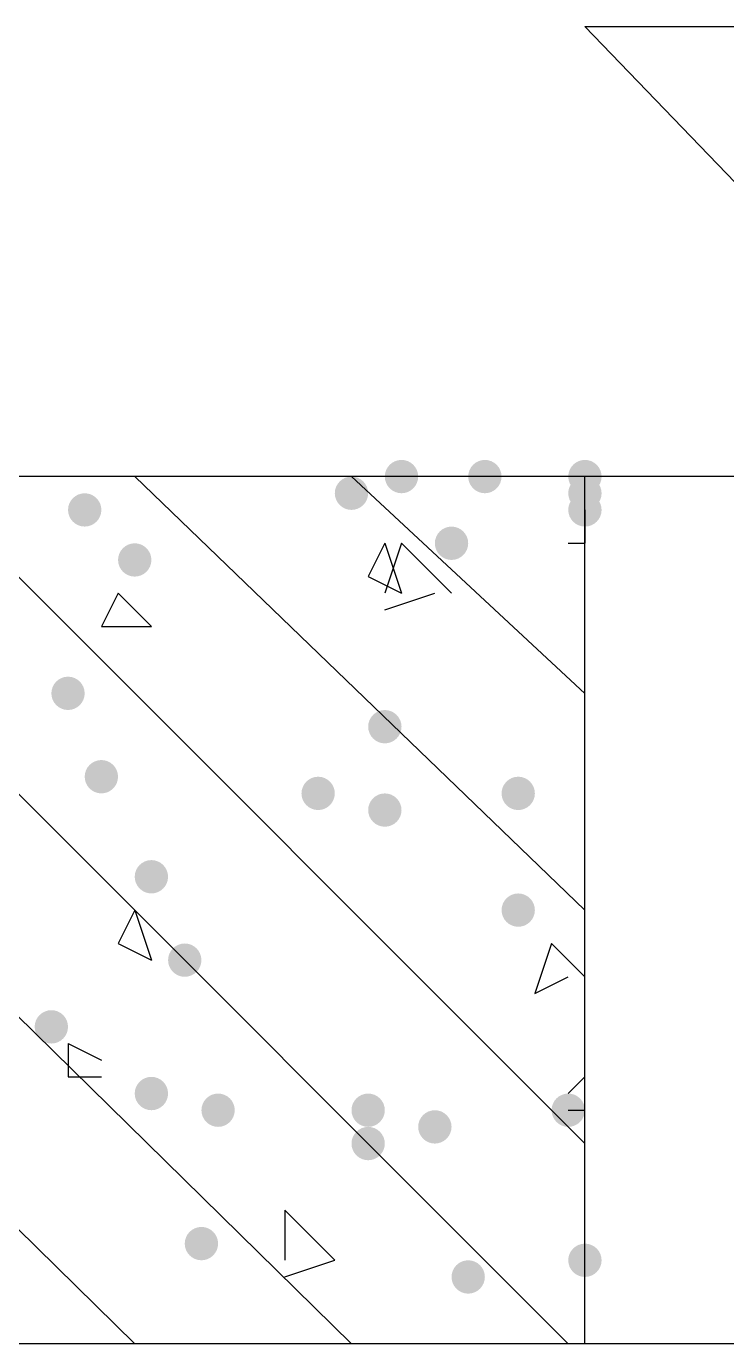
# Model space of a CAD drawing. Header units: inches. Extents: x 11 to 286, y 6 to 196.
# Drawn here: x 110.144 to 111.922, y 91.75 to 95.095 of the extents above; entities that cross this region are included whole.
import ezdxf

# ---------------------------------------------------------------- set-up
doc = ezdxf.new("R2010")
doc.units = ezdxf.units.IN
doc.header["$MEASUREMENT"] = 0
doc.layers.add('PDF_几何图形', color=7, linetype='Continuous')
doc.layers.add('PDF_实体填充', color=7, linetype='Continuous', true_color=0xffffff)

msp = doc.modelspace()

# ---------------------------------------------------------------- hatches: boundary and pattern name
at = {"layer": 'PDF_实体填充', "transparency": 33554559}
h = msp.add_hatch(color=7, dxfattribs=at)
edge = h.paths.add_edge_path(flags=0)
edge.add_spline(control_points=[(111.1391, 93.9518), (111.1391, 93.9285), (111.1201, 93.9094), (111.0968, 93.9094)], knot_values=[0, 0, 0, 0, 1, 1, 1, 1], degree=3, periodic=0)
edge.add_spline(control_points=[(111.0968, 93.9094), (111.0735, 93.9094), (111.0544, 93.9285), (111.0544, 93.9518)], knot_values=[0, 0, 0, 0, 1, 1, 1, 1], degree=3, periodic=0)
edge.add_line((111.0544, 93.9518), (111.0544, 93.9518))
edge.add_spline(control_points=[(111.0544, 93.9518), (111.0544, 93.9751), (111.0735, 93.9941), (111.0968, 93.9941)], knot_values=[0, 0, 0, 0, 1, 1, 1, 1], degree=3, periodic=0)
edge.add_spline(control_points=[(111.0968, 93.9941), (111.1201, 93.9941), (111.1391, 93.9751), (111.1391, 93.9518)], knot_values=[0, 0, 0, 0, 1, 1, 1, 1], degree=3, periodic=0)
edge.add_line((111.1391, 93.9518), (111.1391, 93.9518))
edge.add_line((111.1391, 93.9518), (111.1391, 93.9518))
h = msp.add_hatch(color=7, dxfattribs=at)
edge = h.paths.add_edge_path(flags=0)
edge.add_spline(control_points=[(111.3508, 93.9518), (111.3508, 93.9285), (111.3317, 93.9094), (111.3084, 93.9094)], knot_values=[0, 0, 0, 0, 1, 1, 1, 1], degree=3, periodic=0)
edge.add_spline(control_points=[(111.3084, 93.9094), (111.2852, 93.9094), (111.2661, 93.9285), (111.2661, 93.9518)], knot_values=[0, 0, 0, 0, 1, 1, 1, 1], degree=3, periodic=0)
edge.add_line((111.2661, 93.9518), (111.2661, 93.9518))
edge.add_spline(control_points=[(111.2661, 93.9518), (111.2661, 93.9751), (111.2852, 93.9941), (111.3084, 93.9941)], knot_values=[0, 0, 0, 0, 1, 1, 1, 1], degree=3, periodic=0)
edge.add_spline(control_points=[(111.3084, 93.9941), (111.3317, 93.9941), (111.3508, 93.9751), (111.3508, 93.9518)], knot_values=[0, 0, 0, 0, 1, 1, 1, 1], degree=3, periodic=0)
edge.add_line((111.3508, 93.9518), (111.3508, 93.9518))
edge.add_line((111.3508, 93.9518), (111.3508, 93.9518))
h = msp.add_hatch(color=7, dxfattribs=at)
edge = h.paths.add_edge_path(flags=0)
edge.add_spline(control_points=[(111.6048, 93.9518), (111.6048, 93.9285), (111.5857, 93.9094), (111.5624, 93.9094)], knot_values=[0, 0, 0, 0, 1, 1, 1, 1], degree=3, periodic=0)
edge.add_spline(control_points=[(111.5624, 93.9094), (111.5392, 93.9094), (111.5201, 93.9285), (111.5201, 93.9518)], knot_values=[0, 0, 0, 0, 1, 1, 1, 1], degree=3, periodic=0)
edge.add_line((111.5201, 93.9518), (111.5201, 93.9518))
edge.add_spline(control_points=[(111.5201, 93.9518), (111.5201, 93.9751), (111.5392, 93.9941), (111.5624, 93.9941)], knot_values=[0, 0, 0, 0, 1, 1, 1, 1], degree=3, periodic=0)
edge.add_spline(control_points=[(111.5624, 93.9941), (111.5857, 93.9941), (111.6048, 93.9751), (111.6048, 93.9518)], knot_values=[0, 0, 0, 0, 1, 1, 1, 1], degree=3, periodic=0)
edge.add_line((111.6048, 93.9518), (111.6048, 93.9518))
edge.add_line((111.6048, 93.9518), (111.6048, 93.9518))
h = msp.add_hatch(color=7, dxfattribs=at)
edge = h.paths.add_edge_path(flags=0)
edge.add_spline(control_points=[(111.0121, 93.9094), (111.0121, 93.8862), (110.9931, 93.8671), (110.9698, 93.8671)], knot_values=[0, 0, 0, 0, 1, 1, 1, 1], degree=3, periodic=0)
edge.add_spline(control_points=[(110.9698, 93.8671), (110.9465, 93.8671), (110.9274, 93.8862), (110.9274, 93.9094)], knot_values=[0, 0, 0, 0, 1, 1, 1, 1], degree=3, periodic=0)
edge.add_line((110.9274, 93.9094), (110.9274, 93.9094))
edge.add_spline(control_points=[(110.9274, 93.9094), (110.9274, 93.9327), (110.9465, 93.9518), (110.9698, 93.9518)], knot_values=[0, 0, 0, 0, 1, 1, 1, 1], degree=3, periodic=0)
edge.add_spline(control_points=[(110.9698, 93.9518), (110.9931, 93.9518), (111.0121, 93.9327), (111.0121, 93.9094)], knot_values=[0, 0, 0, 0, 1, 1, 1, 1], degree=3, periodic=0)
edge.add_line((111.0121, 93.9094), (111.0121, 93.9094))
edge.add_line((111.0121, 93.9094), (111.0121, 93.9094))
h = msp.add_hatch(color=7, dxfattribs=at)
edge = h.paths.add_edge_path(flags=0)
edge.add_spline(control_points=[(111.6048, 93.9094), (111.6048, 93.8862), (111.5857, 93.8671), (111.5624, 93.8671)], knot_values=[0, 0, 0, 0, 1, 1, 1, 1], degree=3, periodic=0)
edge.add_spline(control_points=[(111.5624, 93.8671), (111.5392, 93.8671), (111.5201, 93.8862), (111.5201, 93.9094)], knot_values=[0, 0, 0, 0, 1, 1, 1, 1], degree=3, periodic=0)
edge.add_line((111.5201, 93.9094), (111.5201, 93.9094))
edge.add_spline(control_points=[(111.5201, 93.9094), (111.5201, 93.9327), (111.5392, 93.9518), (111.5624, 93.9518)], knot_values=[0, 0, 0, 0, 1, 1, 1, 1], degree=3, periodic=0)
edge.add_spline(control_points=[(111.5624, 93.9518), (111.5857, 93.9518), (111.6048, 93.9327), (111.6048, 93.9094)], knot_values=[0, 0, 0, 0, 1, 1, 1, 1], degree=3, periodic=0)
edge.add_line((111.6048, 93.9094), (111.6048, 93.9094))
edge.add_line((111.6048, 93.9094), (111.6048, 93.9094))
h = msp.add_hatch(color=7, dxfattribs=at)
edge = h.paths.add_edge_path(flags=0)
edge.add_spline(control_points=[(110.3348, 93.8671), (110.3348, 93.8438), (110.3157, 93.8248), (110.2924, 93.8248)], knot_values=[0, 0, 0, 0, 1, 1, 1, 1], degree=3, periodic=0)
edge.add_spline(control_points=[(110.2924, 93.8248), (110.2692, 93.8248), (110.2501, 93.8438), (110.2501, 93.8671)], knot_values=[0, 0, 0, 0, 1, 1, 1, 1], degree=3, periodic=0)
edge.add_line((110.2501, 93.8671), (110.2501, 93.8671))
edge.add_spline(control_points=[(110.2501, 93.8671), (110.2501, 93.8904), (110.2692, 93.9094), (110.2924, 93.9094)], knot_values=[0, 0, 0, 0, 1, 1, 1, 1], degree=3, periodic=0)
edge.add_spline(control_points=[(110.2924, 93.9094), (110.3157, 93.9094), (110.3348, 93.8904), (110.3348, 93.8671)], knot_values=[0, 0, 0, 0, 1, 1, 1, 1], degree=3, periodic=0)
edge.add_line((110.3348, 93.8671), (110.3348, 93.8671))
edge.add_line((110.3348, 93.8671), (110.3348, 93.8671))
h = msp.add_hatch(color=7, dxfattribs=at)
edge = h.paths.add_edge_path(flags=0)
edge.add_spline(control_points=[(111.6048, 93.8671), (111.6048, 93.8438), (111.5857, 93.8248), (111.5624, 93.8248)], knot_values=[0, 0, 0, 0, 1, 1, 1, 1], degree=3, periodic=0)
edge.add_spline(control_points=[(111.5624, 93.8248), (111.5392, 93.8248), (111.5201, 93.8438), (111.5201, 93.8671)], knot_values=[0, 0, 0, 0, 1, 1, 1, 1], degree=3, periodic=0)
edge.add_line((111.5201, 93.8671), (111.5201, 93.8671))
edge.add_spline(control_points=[(111.5201, 93.8671), (111.5201, 93.8904), (111.5392, 93.9094), (111.5624, 93.9094)], knot_values=[0, 0, 0, 0, 1, 1, 1, 1], degree=3, periodic=0)
edge.add_spline(control_points=[(111.5624, 93.9094), (111.5857, 93.9094), (111.6048, 93.8904), (111.6048, 93.8671)], knot_values=[0, 0, 0, 0, 1, 1, 1, 1], degree=3, periodic=0)
edge.add_line((111.6048, 93.8671), (111.6048, 93.8671))
edge.add_line((111.6048, 93.8671), (111.6048, 93.8671))
h = msp.add_hatch(color=7, dxfattribs=at)
edge = h.paths.add_edge_path(flags=0)
edge.add_spline(control_points=[(111.2661, 93.7824), (111.2661, 93.7592), (111.2471, 93.7401), (111.2238, 93.7401)], knot_values=[0, 0, 0, 0, 1, 1, 1, 1], degree=3, periodic=0)
edge.add_spline(control_points=[(111.2238, 93.7401), (111.2005, 93.7401), (111.1814, 93.7592), (111.1814, 93.7824)], knot_values=[0, 0, 0, 0, 1, 1, 1, 1], degree=3, periodic=0)
edge.add_line((111.1814, 93.7824), (111.1814, 93.7824))
edge.add_spline(control_points=[(111.1814, 93.7824), (111.1814, 93.8057), (111.2005, 93.8248), (111.2238, 93.8248)], knot_values=[0, 0, 0, 0, 1, 1, 1, 1], degree=3, periodic=0)
edge.add_spline(control_points=[(111.2238, 93.8248), (111.2471, 93.8248), (111.2661, 93.8057), (111.2661, 93.7824)], knot_values=[0, 0, 0, 0, 1, 1, 1, 1], degree=3, periodic=0)
edge.add_line((111.2661, 93.7824), (111.2661, 93.7824))
edge.add_line((111.2661, 93.7824), (111.2661, 93.7824))
h = msp.add_hatch(color=7, dxfattribs=at)
edge = h.paths.add_edge_path(flags=0)
edge.add_spline(control_points=[(110.4618, 93.7401), (110.4618, 93.7168), (110.4427, 93.6978), (110.4194, 93.6978)], knot_values=[0, 0, 0, 0, 1, 1, 1, 1], degree=3, periodic=0)
edge.add_spline(control_points=[(110.4194, 93.6978), (110.3962, 93.6978), (110.3771, 93.7168), (110.3771, 93.7401)], knot_values=[0, 0, 0, 0, 1, 1, 1, 1], degree=3, periodic=0)
edge.add_line((110.3771, 93.7401), (110.3771, 93.7401))
edge.add_spline(control_points=[(110.3771, 93.7401), (110.3771, 93.7634), (110.3962, 93.7824), (110.4194, 93.7824)], knot_values=[0, 0, 0, 0, 1, 1, 1, 1], degree=3, periodic=0)
edge.add_spline(control_points=[(110.4194, 93.7824), (110.4427, 93.7824), (110.4618, 93.7634), (110.4618, 93.7401)], knot_values=[0, 0, 0, 0, 1, 1, 1, 1], degree=3, periodic=0)
edge.add_line((110.4618, 93.7401), (110.4618, 93.7401))
edge.add_line((110.4618, 93.7401), (110.4618, 93.7401))
h = msp.add_hatch(color=7, dxfattribs=at)
edge = h.paths.add_edge_path(flags=0)
edge.add_spline(control_points=[(110.2924, 93.4014), (110.2924, 93.3782), (110.2734, 93.3591), (110.2501, 93.3591)], knot_values=[0, 0, 0, 0, 1, 1, 1, 1], degree=3, periodic=0)
edge.add_spline(control_points=[(110.2501, 93.3591), (110.2268, 93.3591), (110.2078, 93.3782), (110.2078, 93.4014)], knot_values=[0, 0, 0, 0, 1, 1, 1, 1], degree=3, periodic=0)
edge.add_line((110.2078, 93.4014), (110.2078, 93.4014))
edge.add_spline(control_points=[(110.2078, 93.4014), (110.2078, 93.4247), (110.2268, 93.4438), (110.2501, 93.4438)], knot_values=[0, 0, 0, 0, 1, 1, 1, 1], degree=3, periodic=0)
edge.add_spline(control_points=[(110.2501, 93.4438), (110.2734, 93.4438), (110.2924, 93.4247), (110.2924, 93.4014)], knot_values=[0, 0, 0, 0, 1, 1, 1, 1], degree=3, periodic=0)
edge.add_line((110.2924, 93.4014), (110.2924, 93.4014))
edge.add_line((110.2924, 93.4014), (110.2924, 93.4014))
h = msp.add_hatch(color=7, dxfattribs=at)
edge = h.paths.add_edge_path(flags=0)
edge.add_spline(control_points=[(111.0968, 93.3168), (111.0968, 93.2935), (111.0777, 93.2744), (111.0544, 93.2744)], knot_values=[0, 0, 0, 0, 1, 1, 1, 1], degree=3, periodic=0)
edge.add_spline(control_points=[(111.0544, 93.2744), (111.0312, 93.2744), (111.0121, 93.2935), (111.0121, 93.3168)], knot_values=[0, 0, 0, 0, 1, 1, 1, 1], degree=3, periodic=0)
edge.add_line((111.0121, 93.3168), (111.0121, 93.3168))
edge.add_spline(control_points=[(111.0121, 93.3168), (111.0121, 93.3401), (111.0312, 93.3591), (111.0544, 93.3591)], knot_values=[0, 0, 0, 0, 1, 1, 1, 1], degree=3, periodic=0)
edge.add_spline(control_points=[(111.0544, 93.3591), (111.0777, 93.3591), (111.0968, 93.3401), (111.0968, 93.3168)], knot_values=[0, 0, 0, 0, 1, 1, 1, 1], degree=3, periodic=0)
edge.add_line((111.0968, 93.3168), (111.0968, 93.3168))
edge.add_line((111.0968, 93.3168), (111.0968, 93.3168))
h = msp.add_hatch(color=7, dxfattribs=at)
edge = h.paths.add_edge_path(flags=0)
edge.add_spline(control_points=[(110.3771, 93.1898), (110.3771, 93.1665), (110.3581, 93.1474), (110.3348, 93.1474)], knot_values=[0, 0, 0, 0, 1, 1, 1, 1], degree=3, periodic=0)
edge.add_spline(control_points=[(110.3348, 93.1474), (110.3115, 93.1474), (110.2924, 93.1665), (110.2924, 93.1898)], knot_values=[0, 0, 0, 0, 1, 1, 1, 1], degree=3, periodic=0)
edge.add_line((110.2924, 93.1898), (110.2924, 93.1898))
edge.add_spline(control_points=[(110.2924, 93.1898), (110.2924, 93.2131), (110.3115, 93.2321), (110.3348, 93.2321)], knot_values=[0, 0, 0, 0, 1, 1, 1, 1], degree=3, periodic=0)
edge.add_spline(control_points=[(110.3348, 93.2321), (110.3581, 93.2321), (110.3771, 93.2131), (110.3771, 93.1898)], knot_values=[0, 0, 0, 0, 1, 1, 1, 1], degree=3, periodic=0)
edge.add_line((110.3771, 93.1898), (110.3771, 93.1898))
edge.add_line((110.3771, 93.1898), (110.3771, 93.1898))
h = msp.add_hatch(color=7, dxfattribs=at)
edge = h.paths.add_edge_path(flags=0)
edge.add_spline(control_points=[(110.9274, 93.1474), (110.9274, 93.1242), (110.9084, 93.1051), (110.8851, 93.1051)], knot_values=[0, 0, 0, 0, 1, 1, 1, 1], degree=3, periodic=0)
edge.add_spline(control_points=[(110.8851, 93.1051), (110.8618, 93.1051), (110.8428, 93.1242), (110.8428, 93.1474)], knot_values=[0, 0, 0, 0, 1, 1, 1, 1], degree=3, periodic=0)
edge.add_line((110.8428, 93.1474), (110.8428, 93.1474))
edge.add_spline(control_points=[(110.8428, 93.1474), (110.8428, 93.1707), (110.8618, 93.1898), (110.8851, 93.1898)], knot_values=[0, 0, 0, 0, 1, 1, 1, 1], degree=3, periodic=0)
edge.add_spline(control_points=[(110.8851, 93.1898), (110.9084, 93.1898), (110.9274, 93.1707), (110.9274, 93.1474)], knot_values=[0, 0, 0, 0, 1, 1, 1, 1], degree=3, periodic=0)
edge.add_line((110.9274, 93.1474), (110.9274, 93.1474))
edge.add_line((110.9274, 93.1474), (110.9274, 93.1474))
h = msp.add_hatch(color=7, dxfattribs=at)
edge = h.paths.add_edge_path(flags=0)
edge.add_spline(control_points=[(111.4354, 93.1474), (111.4354, 93.1242), (111.4164, 93.1051), (111.3931, 93.1051)], knot_values=[0, 0, 0, 0, 1, 1, 1, 1], degree=3, periodic=0)
edge.add_spline(control_points=[(111.3931, 93.1051), (111.3698, 93.1051), (111.3508, 93.1242), (111.3508, 93.1474)], knot_values=[0, 0, 0, 0, 1, 1, 1, 1], degree=3, periodic=0)
edge.add_line((111.3508, 93.1474), (111.3508, 93.1474))
edge.add_spline(control_points=[(111.3508, 93.1474), (111.3508, 93.1707), (111.3698, 93.1898), (111.3931, 93.1898)], knot_values=[0, 0, 0, 0, 1, 1, 1, 1], degree=3, periodic=0)
edge.add_spline(control_points=[(111.3931, 93.1898), (111.4164, 93.1898), (111.4354, 93.1707), (111.4354, 93.1474)], knot_values=[0, 0, 0, 0, 1, 1, 1, 1], degree=3, periodic=0)
edge.add_line((111.4354, 93.1474), (111.4354, 93.1474))
edge.add_line((111.4354, 93.1474), (111.4354, 93.1474))
h = msp.add_hatch(color=7, dxfattribs=at)
edge = h.paths.add_edge_path(flags=0)
edge.add_spline(control_points=[(111.0968, 93.1051), (111.0968, 93.0818), (111.0777, 93.0628), (111.0544, 93.0628)], knot_values=[0, 0, 0, 0, 1, 1, 1, 1], degree=3, periodic=0)
edge.add_spline(control_points=[(111.0544, 93.0628), (111.0312, 93.0628), (111.0121, 93.0818), (111.0121, 93.1051)], knot_values=[0, 0, 0, 0, 1, 1, 1, 1], degree=3, periodic=0)
edge.add_line((111.0121, 93.1051), (111.0121, 93.1051))
edge.add_spline(control_points=[(111.0121, 93.1051), (111.0121, 93.1284), (111.0312, 93.1474), (111.0544, 93.1474)], knot_values=[0, 0, 0, 0, 1, 1, 1, 1], degree=3, periodic=0)
edge.add_spline(control_points=[(111.0544, 93.1474), (111.0777, 93.1474), (111.0968, 93.1284), (111.0968, 93.1051)], knot_values=[0, 0, 0, 0, 1, 1, 1, 1], degree=3, periodic=0)
edge.add_line((111.0968, 93.1051), (111.0968, 93.1051))
edge.add_line((111.0968, 93.1051), (111.0968, 93.1051))
h = msp.add_hatch(color=7, dxfattribs=at)
edge = h.paths.add_edge_path(flags=0)
edge.add_spline(control_points=[(110.5041, 92.9358), (110.5041, 92.9125), (110.4851, 92.8934), (110.4618, 92.8934)], knot_values=[0, 0, 0, 0, 1, 1, 1, 1], degree=3, periodic=0)
edge.add_spline(control_points=[(110.4618, 92.8934), (110.4385, 92.8934), (110.4194, 92.9125), (110.4194, 92.9358)], knot_values=[0, 0, 0, 0, 1, 1, 1, 1], degree=3, periodic=0)
edge.add_line((110.4194, 92.9358), (110.4194, 92.9358))
edge.add_spline(control_points=[(110.4194, 92.9358), (110.4194, 92.9591), (110.4385, 92.9781), (110.4618, 92.9781)], knot_values=[0, 0, 0, 0, 1, 1, 1, 1], degree=3, periodic=0)
edge.add_spline(control_points=[(110.4618, 92.9781), (110.4851, 92.9781), (110.5041, 92.9591), (110.5041, 92.9358)], knot_values=[0, 0, 0, 0, 1, 1, 1, 1], degree=3, periodic=0)
edge.add_line((110.5041, 92.9358), (110.5041, 92.9358))
edge.add_line((110.5041, 92.9358), (110.5041, 92.9358))
h = msp.add_hatch(color=7, dxfattribs=at)
edge = h.paths.add_edge_path(flags=0)
edge.add_spline(control_points=[(111.4354, 92.8511), (111.4354, 92.8278), (111.4164, 92.8088), (111.3931, 92.8088)], knot_values=[0, 0, 0, 0, 1, 1, 1, 1], degree=3, periodic=0)
edge.add_spline(control_points=[(111.3931, 92.8088), (111.3698, 92.8088), (111.3508, 92.8278), (111.3508, 92.8511)], knot_values=[0, 0, 0, 0, 1, 1, 1, 1], degree=3, periodic=0)
edge.add_line((111.3508, 92.8511), (111.3508, 92.8511))
edge.add_spline(control_points=[(111.3508, 92.8511), (111.3508, 92.8744), (111.3698, 92.8934), (111.3931, 92.8934)], knot_values=[0, 0, 0, 0, 1, 1, 1, 1], degree=3, periodic=0)
edge.add_spline(control_points=[(111.3931, 92.8934), (111.4164, 92.8934), (111.4354, 92.8744), (111.4354, 92.8511)], knot_values=[0, 0, 0, 0, 1, 1, 1, 1], degree=3, periodic=0)
edge.add_line((111.4354, 92.8511), (111.4354, 92.8511))
edge.add_line((111.4354, 92.8511), (111.4354, 92.8511))
h = msp.add_hatch(color=7, dxfattribs=at)
edge = h.paths.add_edge_path(flags=0)
edge.add_spline(control_points=[(110.5888, 92.7241), (110.5888, 92.7008), (110.5697, 92.6818), (110.5464, 92.6818)], knot_values=[0, 0, 0, 0, 1, 1, 1, 1], degree=3, periodic=0)
edge.add_spline(control_points=[(110.5464, 92.6818), (110.5232, 92.6818), (110.5041, 92.7008), (110.5041, 92.7241)], knot_values=[0, 0, 0, 0, 1, 1, 1, 1], degree=3, periodic=0)
edge.add_line((110.5041, 92.7241), (110.5041, 92.7241))
edge.add_spline(control_points=[(110.5041, 92.7241), (110.5041, 92.7474), (110.5232, 92.7664), (110.5464, 92.7664)], knot_values=[0, 0, 0, 0, 1, 1, 1, 1], degree=3, periodic=0)
edge.add_spline(control_points=[(110.5464, 92.7664), (110.5697, 92.7664), (110.5888, 92.7474), (110.5888, 92.7241)], knot_values=[0, 0, 0, 0, 1, 1, 1, 1], degree=3, periodic=0)
edge.add_line((110.5888, 92.7241), (110.5888, 92.7241))
edge.add_line((110.5888, 92.7241), (110.5888, 92.7241))
h = msp.add_hatch(color=7, dxfattribs=at)
edge = h.paths.add_edge_path(flags=0)
edge.add_spline(control_points=[(110.2501, 92.5548), (110.2501, 92.5315), (110.2311, 92.5124), (110.2078, 92.5124)], knot_values=[0, 0, 0, 0, 1, 1, 1, 1], degree=3, periodic=0)
edge.add_spline(control_points=[(110.2078, 92.5124), (110.1845, 92.5124), (110.1654, 92.5315), (110.1654, 92.5548)], knot_values=[0, 0, 0, 0, 1, 1, 1, 1], degree=3, periodic=0)
edge.add_line((110.1654, 92.5548), (110.1654, 92.5548))
edge.add_spline(control_points=[(110.1654, 92.5548), (110.1654, 92.5781), (110.1845, 92.5971), (110.2078, 92.5971)], knot_values=[0, 0, 0, 0, 1, 1, 1, 1], degree=3, periodic=0)
edge.add_spline(control_points=[(110.2078, 92.5971), (110.2311, 92.5971), (110.2501, 92.5781), (110.2501, 92.5548)], knot_values=[0, 0, 0, 0, 1, 1, 1, 1], degree=3, periodic=0)
edge.add_line((110.2501, 92.5548), (110.2501, 92.5548))
edge.add_line((110.2501, 92.5548), (110.2501, 92.5548))
h = msp.add_hatch(color=7, dxfattribs=at)
edge = h.paths.add_edge_path(flags=0)
edge.add_spline(control_points=[(110.5041, 92.3854), (110.5041, 92.3622), (110.4851, 92.3431), (110.4618, 92.3431)], knot_values=[0, 0, 0, 0, 1, 1, 1, 1], degree=3, periodic=0)
edge.add_spline(control_points=[(110.4618, 92.3431), (110.4385, 92.3431), (110.4194, 92.3622), (110.4194, 92.3854)], knot_values=[0, 0, 0, 0, 1, 1, 1, 1], degree=3, periodic=0)
edge.add_line((110.4194, 92.3854), (110.4194, 92.3854))
edge.add_spline(control_points=[(110.4194, 92.3854), (110.4194, 92.4087), (110.4385, 92.4278), (110.4618, 92.4278)], knot_values=[0, 0, 0, 0, 1, 1, 1, 1], degree=3, periodic=0)
edge.add_spline(control_points=[(110.4618, 92.4278), (110.4851, 92.4278), (110.5041, 92.4087), (110.5041, 92.3854)], knot_values=[0, 0, 0, 0, 1, 1, 1, 1], degree=3, periodic=0)
edge.add_line((110.5041, 92.3854), (110.5041, 92.3854))
edge.add_line((110.5041, 92.3854), (110.5041, 92.3854))
h = msp.add_hatch(color=7, dxfattribs=at)
edge = h.paths.add_edge_path(flags=0)
edge.add_spline(control_points=[(110.6734, 92.3431), (110.6734, 92.3198), (110.6544, 92.3008), (110.6311, 92.3008)], knot_values=[0, 0, 0, 0, 1, 1, 1, 1], degree=3, periodic=0)
edge.add_spline(control_points=[(110.6311, 92.3008), (110.6078, 92.3008), (110.5888, 92.3198), (110.5888, 92.3431)], knot_values=[0, 0, 0, 0, 1, 1, 1, 1], degree=3, periodic=0)
edge.add_line((110.5888, 92.3431), (110.5888, 92.3431))
edge.add_spline(control_points=[(110.5888, 92.3431), (110.5888, 92.3664), (110.6078, 92.3854), (110.6311, 92.3854)], knot_values=[0, 0, 0, 0, 1, 1, 1, 1], degree=3, periodic=0)
edge.add_spline(control_points=[(110.6311, 92.3854), (110.6544, 92.3854), (110.6734, 92.3664), (110.6734, 92.3431)], knot_values=[0, 0, 0, 0, 1, 1, 1, 1], degree=3, periodic=0)
edge.add_line((110.6734, 92.3431), (110.6734, 92.3431))
edge.add_line((110.6734, 92.3431), (110.6734, 92.3431))
h = msp.add_hatch(color=7, dxfattribs=at)
edge = h.paths.add_edge_path(flags=0)
edge.add_spline(control_points=[(111.0544, 92.3431), (111.0544, 92.3198), (111.0354, 92.3008), (111.0121, 92.3008)], knot_values=[0, 0, 0, 0, 1, 1, 1, 1], degree=3, periodic=0)
edge.add_spline(control_points=[(111.0121, 92.3008), (110.9888, 92.3008), (110.9698, 92.3198), (110.9698, 92.3431)], knot_values=[0, 0, 0, 0, 1, 1, 1, 1], degree=3, periodic=0)
edge.add_line((110.9698, 92.3431), (110.9698, 92.3431))
edge.add_spline(control_points=[(110.9698, 92.3431), (110.9698, 92.3664), (110.9888, 92.3854), (111.0121, 92.3854)], knot_values=[0, 0, 0, 0, 1, 1, 1, 1], degree=3, periodic=0)
edge.add_spline(control_points=[(111.0121, 92.3854), (111.0354, 92.3854), (111.0544, 92.3664), (111.0544, 92.3431)], knot_values=[0, 0, 0, 0, 1, 1, 1, 1], degree=3, periodic=0)
edge.add_line((111.0544, 92.3431), (111.0544, 92.3431))
edge.add_line((111.0544, 92.3431), (111.0544, 92.3431))
h = msp.add_hatch(color=7, dxfattribs=at)
edge = h.paths.add_edge_path(flags=0)
edge.add_spline(control_points=[(111.5624, 92.3431), (111.5624, 92.3198), (111.5434, 92.3008), (111.5201, 92.3008)], knot_values=[0, 0, 0, 0, 1, 1, 1, 1], degree=3, periodic=0)
edge.add_spline(control_points=[(111.5201, 92.3008), (111.4968, 92.3008), (111.4778, 92.3198), (111.4778, 92.3431)], knot_values=[0, 0, 0, 0, 1, 1, 1, 1], degree=3, periodic=0)
edge.add_line((111.4778, 92.3431), (111.4778, 92.3431))
edge.add_spline(control_points=[(111.4778, 92.3431), (111.4778, 92.3664), (111.4968, 92.3854), (111.5201, 92.3854)], knot_values=[0, 0, 0, 0, 1, 1, 1, 1], degree=3, periodic=0)
edge.add_spline(control_points=[(111.5201, 92.3854), (111.5434, 92.3854), (111.5624, 92.3664), (111.5624, 92.3431)], knot_values=[0, 0, 0, 0, 1, 1, 1, 1], degree=3, periodic=0)
edge.add_line((111.5624, 92.3431), (111.5624, 92.3431))
edge.add_line((111.5624, 92.3431), (111.5624, 92.3431))
h = msp.add_hatch(color=7, dxfattribs=at)
edge = h.paths.add_edge_path(flags=0)
edge.add_spline(control_points=[(111.2238, 92.3008), (111.2238, 92.2775), (111.2047, 92.2584), (111.1814, 92.2584)], knot_values=[0, 0, 0, 0, 1, 1, 1, 1], degree=3, periodic=0)
edge.add_spline(control_points=[(111.1814, 92.2584), (111.1582, 92.2584), (111.1391, 92.2775), (111.1391, 92.3008)], knot_values=[0, 0, 0, 0, 1, 1, 1, 1], degree=3, periodic=0)
edge.add_line((111.1391, 92.3008), (111.1391, 92.3008))
edge.add_spline(control_points=[(111.1391, 92.3008), (111.1391, 92.3241), (111.1582, 92.3431), (111.1814, 92.3431)], knot_values=[0, 0, 0, 0, 1, 1, 1, 1], degree=3, periodic=0)
edge.add_spline(control_points=[(111.1814, 92.3431), (111.2047, 92.3431), (111.2238, 92.3241), (111.2238, 92.3008)], knot_values=[0, 0, 0, 0, 1, 1, 1, 1], degree=3, periodic=0)
edge.add_line((111.2238, 92.3008), (111.2238, 92.3008))
edge.add_line((111.2238, 92.3008), (111.2238, 92.3008))
h = msp.add_hatch(color=7, dxfattribs=at)
edge = h.paths.add_edge_path(flags=0)
edge.add_spline(control_points=[(111.0544, 92.2584), (111.0544, 92.2352), (111.0354, 92.2161), (111.0121, 92.2161)], knot_values=[0, 0, 0, 0, 1, 1, 1, 1], degree=3, periodic=0)
edge.add_spline(control_points=[(111.0121, 92.2161), (110.9888, 92.2161), (110.9698, 92.2352), (110.9698, 92.2584)], knot_values=[0, 0, 0, 0, 1, 1, 1, 1], degree=3, periodic=0)
edge.add_line((110.9698, 92.2584), (110.9698, 92.2584))
edge.add_spline(control_points=[(110.9698, 92.2584), (110.9698, 92.2817), (110.9888, 92.3008), (111.0121, 92.3008)], knot_values=[0, 0, 0, 0, 1, 1, 1, 1], degree=3, periodic=0)
edge.add_spline(control_points=[(111.0121, 92.3008), (111.0354, 92.3008), (111.0544, 92.2817), (111.0544, 92.2584)], knot_values=[0, 0, 0, 0, 1, 1, 1, 1], degree=3, periodic=0)
edge.add_line((111.0544, 92.2584), (111.0544, 92.2584))
edge.add_line((111.0544, 92.2584), (111.0544, 92.2584))
h = msp.add_hatch(color=7, dxfattribs=at)
edge = h.paths.add_edge_path(flags=0)
edge.add_spline(control_points=[(110.6311, 92.0044), (110.6311, 91.9812), (110.6121, 91.9621), (110.5888, 91.9621)], knot_values=[0, 0, 0, 0, 1, 1, 1, 1], degree=3, periodic=0)
edge.add_spline(control_points=[(110.5888, 91.9621), (110.5655, 91.9621), (110.5464, 91.9812), (110.5464, 92.0044)], knot_values=[0, 0, 0, 0, 1, 1, 1, 1], degree=3, periodic=0)
edge.add_line((110.5464, 92.0044), (110.5464, 92.0044))
edge.add_spline(control_points=[(110.5464, 92.0044), (110.5464, 92.0277), (110.5655, 92.0468), (110.5888, 92.0468)], knot_values=[0, 0, 0, 0, 1, 1, 1, 1], degree=3, periodic=0)
edge.add_spline(control_points=[(110.5888, 92.0468), (110.6121, 92.0468), (110.6311, 92.0277), (110.6311, 92.0044)], knot_values=[0, 0, 0, 0, 1, 1, 1, 1], degree=3, periodic=0)
edge.add_line((110.6311, 92.0044), (110.6311, 92.0044))
edge.add_line((110.6311, 92.0044), (110.6311, 92.0044))
h = msp.add_hatch(color=7, dxfattribs=at)
edge = h.paths.add_edge_path(flags=0)
edge.add_spline(control_points=[(111.6048, 91.9621), (111.6048, 91.9388), (111.5857, 91.9198), (111.5624, 91.9198)], knot_values=[0, 0, 0, 0, 1, 1, 1, 1], degree=3, periodic=0)
edge.add_spline(control_points=[(111.5624, 91.9198), (111.5392, 91.9198), (111.5201, 91.9388), (111.5201, 91.9621)], knot_values=[0, 0, 0, 0, 1, 1, 1, 1], degree=3, periodic=0)
edge.add_line((111.5201, 91.9621), (111.5201, 91.9621))
edge.add_spline(control_points=[(111.5201, 91.9621), (111.5201, 91.9854), (111.5392, 92.0044), (111.5624, 92.0044)], knot_values=[0, 0, 0, 0, 1, 1, 1, 1], degree=3, periodic=0)
edge.add_spline(control_points=[(111.5624, 92.0044), (111.5857, 92.0044), (111.6048, 91.9854), (111.6048, 91.9621)], knot_values=[0, 0, 0, 0, 1, 1, 1, 1], degree=3, periodic=0)
edge.add_line((111.6048, 91.9621), (111.6048, 91.9621))
edge.add_line((111.6048, 91.9621), (111.6048, 91.9621))
h = msp.add_hatch(color=7, dxfattribs=at)
edge = h.paths.add_edge_path(flags=0)
edge.add_spline(control_points=[(111.3084, 91.9198), (111.3084, 91.8965), (111.2894, 91.8774), (111.2661, 91.8774)], knot_values=[0, 0, 0, 0, 1, 1, 1, 1], degree=3, periodic=0)
edge.add_spline(control_points=[(111.2661, 91.8774), (111.2428, 91.8774), (111.2238, 91.8965), (111.2238, 91.9198)], knot_values=[0, 0, 0, 0, 1, 1, 1, 1], degree=3, periodic=0)
edge.add_line((111.2238, 91.9198), (111.2238, 91.9198))
edge.add_spline(control_points=[(111.2238, 91.9198), (111.2238, 91.9431), (111.2428, 91.9621), (111.2661, 91.9621)], knot_values=[0, 0, 0, 0, 1, 1, 1, 1], degree=3, periodic=0)
edge.add_spline(control_points=[(111.2661, 91.9621), (111.2894, 91.9621), (111.3084, 91.9431), (111.3084, 91.9198)], knot_values=[0, 0, 0, 0, 1, 1, 1, 1], degree=3, periodic=0)
edge.add_line((111.3084, 91.9198), (111.3084, 91.9198))
edge.add_line((111.3084, 91.9198), (111.3084, 91.9198))

# ---------------------------------------------------------------- linework, layer by layer
at = {"layer": 'PDF_几何图形'}
for p, q in [((121.7224, 93.9518), (82.5218, 93.9518)), ((108.1758, 93.9518), (110.4194, 91.7504)), ((108.7261, 93.9518), (110.9698, 91.7504)), ((109.3188, 93.9518), (111.5201, 91.7504)), ((109.8691, 93.9518), (111.5624, 92.2584)), ((110.4194, 93.9518), (111.5624, 92.8511)), ((110.9698, 93.9518), (111.5624, 93.4014)), ((111.5624, 91.7504), (111.5624, 93.9518)), ((111.5624, 93.8671), (111.5624, 93.7824)), ((111.0544, 93.7824), (111.0121, 93.6978)), ((111.0968, 93.7824), (111.0544, 93.6554)), ((111.0544, 93.7824), (111.0968, 93.6554)), ((111.0968, 93.7824), (111.2238, 93.6554)), ((111.5201, 93.7824), (111.5624, 93.7824)), ((111.0121, 93.6978), (111.0968, 93.6554)), ((110.3771, 93.6554), (110.3348, 93.5708)), ((110.3771, 93.6554), (110.4618, 93.5708)), ((111.0544, 93.6131), (111.1814, 93.6554)), ((110.3348, 93.5708), (110.4618, 93.5708)), ((110.4194, 92.8511), (110.3771, 92.7664)), ((110.4194, 92.8511), (110.4618, 92.7241)), ((110.3771, 92.7664), (110.4618, 92.7241)), ((111.4778, 92.7664), (111.4354, 92.6394)), ((111.4778, 92.7664), (111.5624, 92.6818)), ((111.4354, 92.6394), (111.5201, 92.6818)), ((110.2501, 92.5124), (110.3348, 92.4701)), ((110.2501, 92.5124), (110.2501, 92.4278)), ((110.2501, 92.4278), (110.3348, 92.4278)), ((111.5624, 92.4278), (111.5201, 92.3854)), ((111.5201, 92.3431), (111.5624, 92.3431)), ((110.8004, 92.0891), (110.9274, 91.9621)), ((110.8004, 92.0891), (110.8004, 91.9621)), ((110.8004, 91.9198), (110.9274, 91.9621)), ((121.7224, 91.7504), (84.6384, 91.7504))]:
    msp.add_line(p, q, dxfattribs=at)
msp.add_lwpolyline([(113.8061, 95.0948), (112.6631, 93.9518), (111.5624, 95.0948), (121.0028, 95.0948)], dxfattribs=at)

doc.saveas('drawing.dxf')
